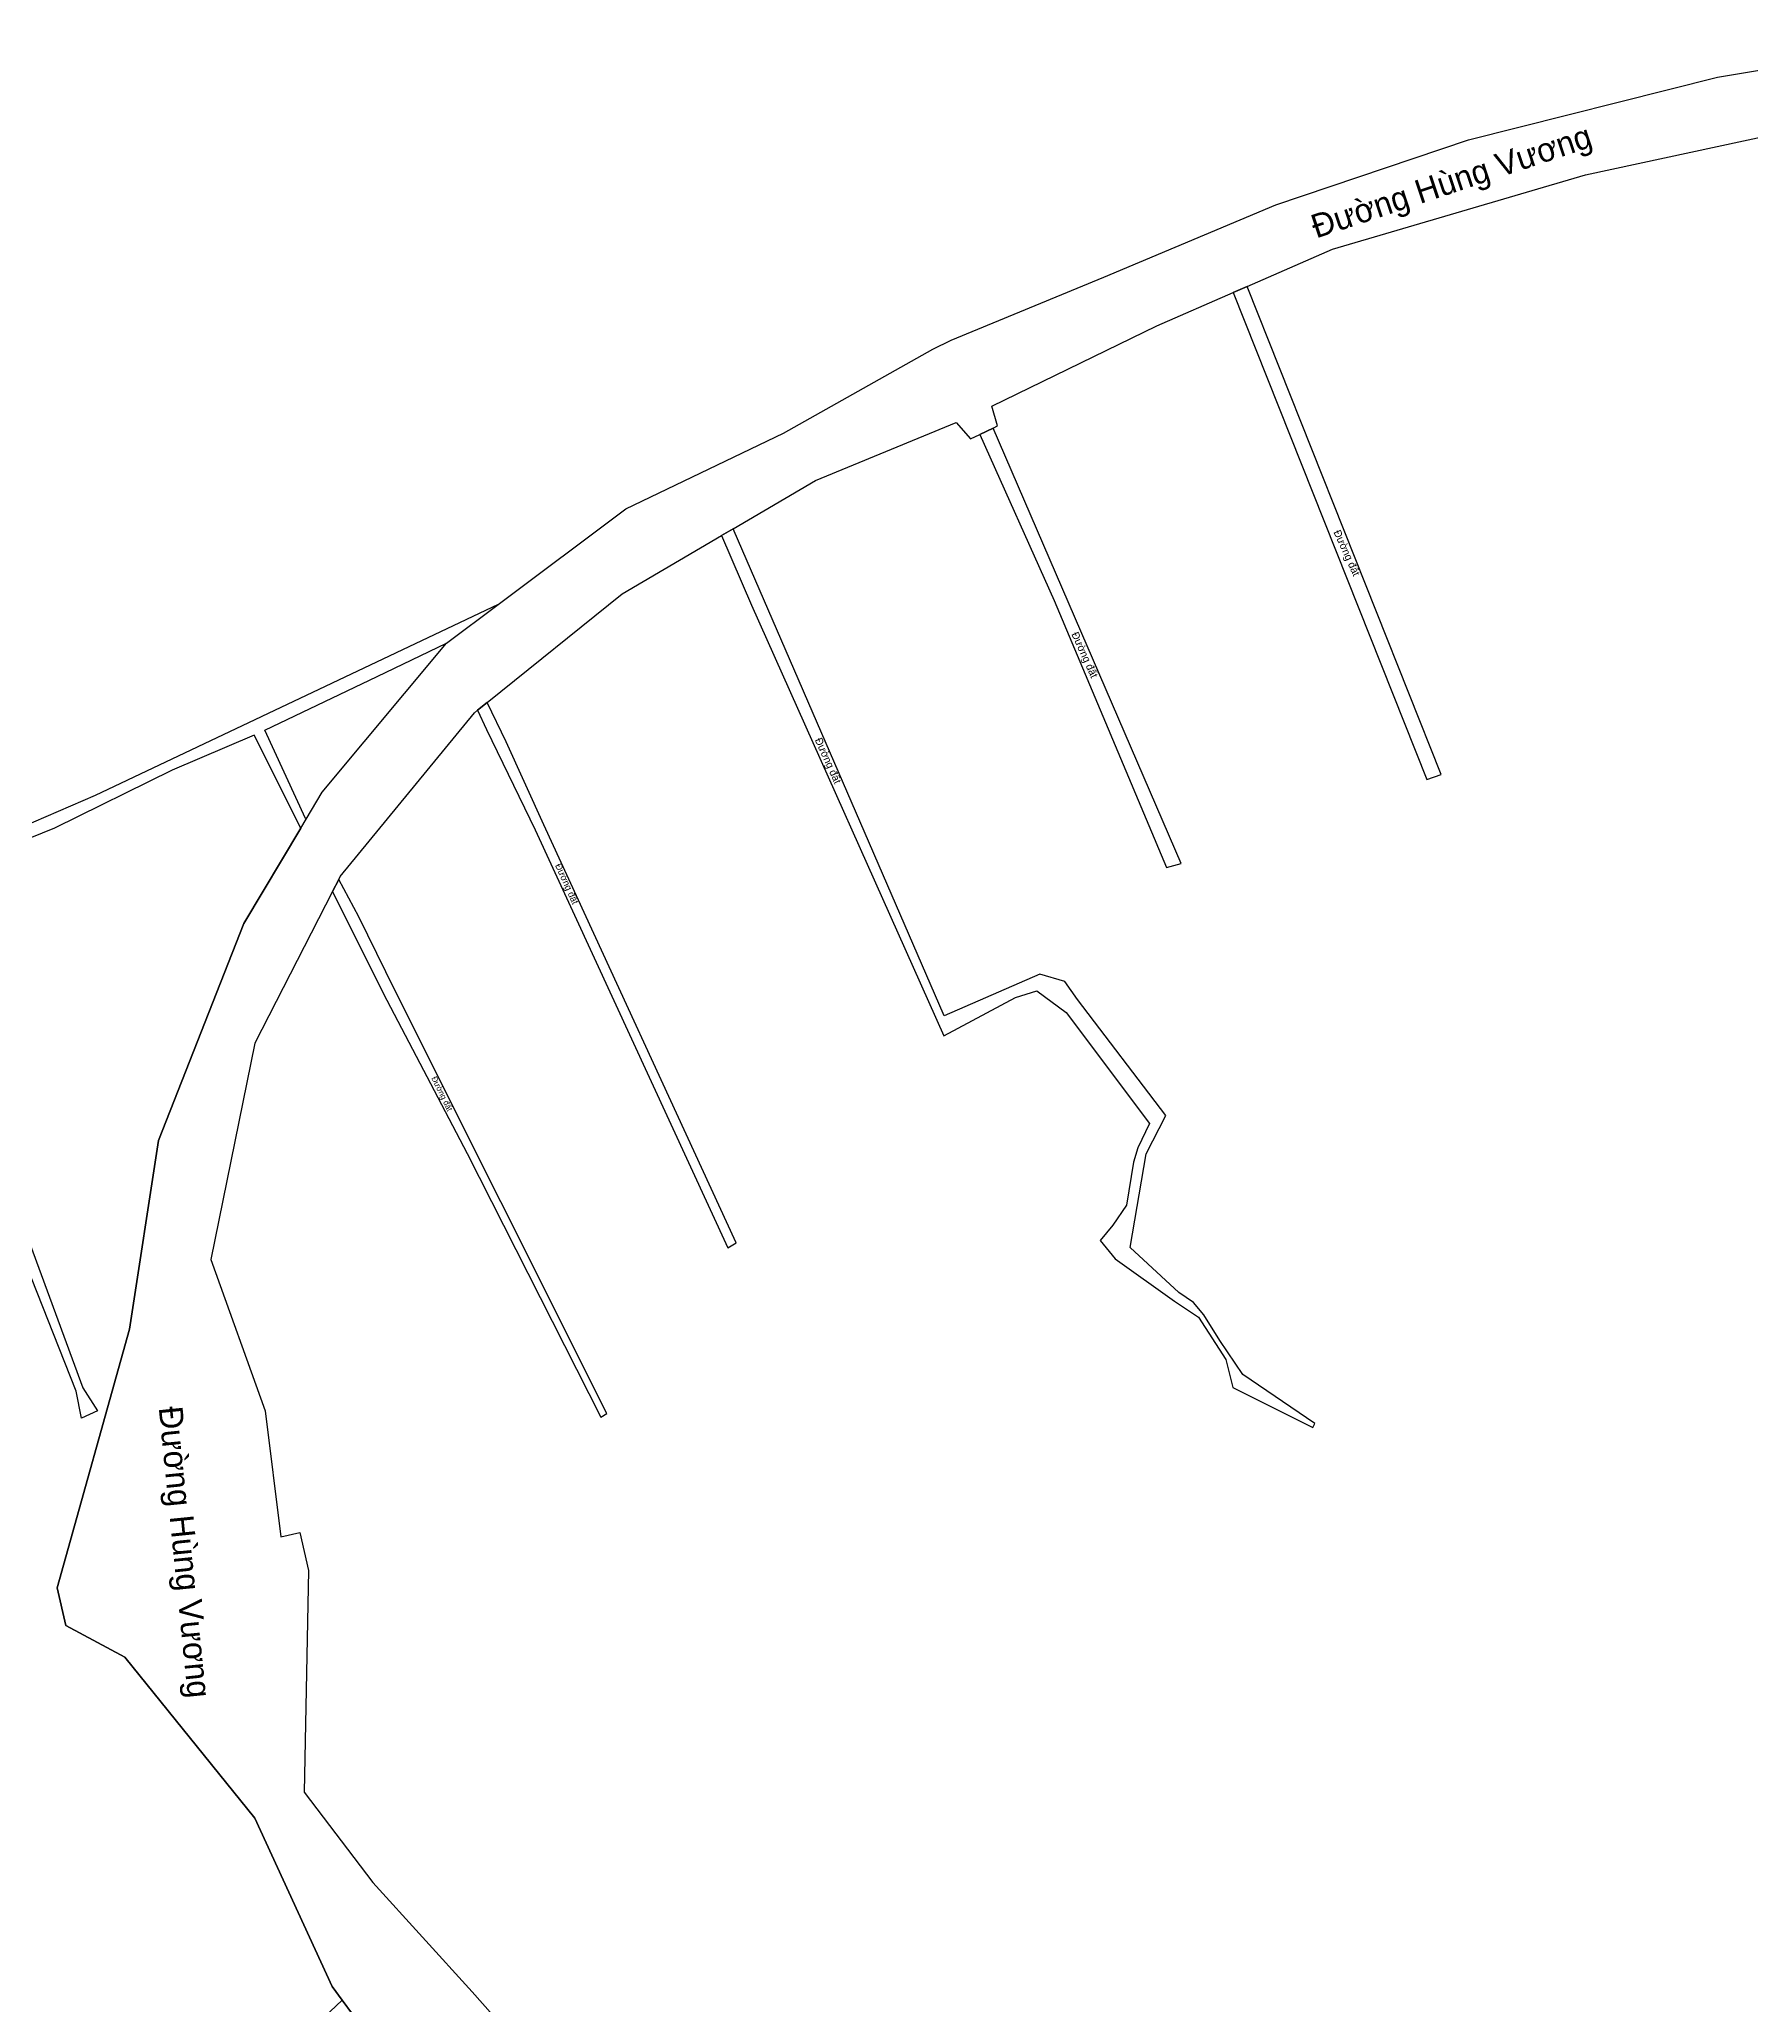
# Model space of a CAD drawing. Extents: x 548434 to 553028, y 1835329 to 1842282.
# Drawn here: x 548852 to 549302, y 1841664 to 1842181 of the extents above; entities that cross this region are included whole.
import ezdxf

# ---------------------------------------------------------------- set-up
doc = ezdxf.new("R2010")
doc.units = 0
doc.layers.add('Level 30', color=7, linetype='Continuous')
doc.layers.add('Level 5', color=7, linetype='Continuous')

msp = doc.modelspace()

# ---------------------------------------------------------------- linework, layer by layer
at = {"layer": 'Level 30'}
for p, q in [((549166.0453, 1842114.4484), (549169.7, 1842116.0464)), ((549099.355, 1842077.0942), (549102.841, 1842078.7622)), ((549031.308, 1842050.4637), (549034.3962, 1842052.2744)), ((548967.1183, 1842004.4558), (548969.6402, 1842006.4891)), ((548920.5577, 1841973.4258), (548921.9556, 1841975.7748)), ((548928.9079, 1841956.7056), (548930.5477, 1841959.8979)), ((548931.4389, 1841664.8667), (548934.1616, 1841661.127))]:
    msp.add_line(p, q, dxfattribs=at)
for points in [[(548931.4389, 1841664.8667), (548928.83, 1841668.45), (548908.47, 1841712.77), (548874.21, 1841755.16), (548858.73, 1841763.49), (548856.48, 1841773.43), (548875.48, 1841841.54), (548883.12, 1841891.22), (548905.61, 1841948.31), (548920.5577, 1841973.4258), (548921.9556, 1841975.7748), (548926.22, 1841982.94), (548958.89, 1842022.14), (548972.4999, 1842032.3352), (549006.12, 1842057.52), (549047.62, 1842077.42), (549086.95, 1842099.56), (549091.77, 1842101.88), (549131.92, 1842118.46), (549177.27, 1842137.54), (549227.99, 1842154.68), (549293.49, 1842171.14), (549353.33, 1842181.12)], [(549169.7, 1842116.0464), (549192.19, 1842125.88), (549258.72, 1842145.46), (549314.2113, 1842157.3551)], [(549102.841, 1842078.7622), (549103.9983, 1842079.3159), (549102.49, 1842084.57), (549145.9, 1842105.64), (549166.0453, 1842114.4484)], [(549166.0453, 1842114.4484), (549216.99, 1841986.26), (549220.76, 1841987.59), (549169.7, 1842116.0464)], [(549034.3962, 1842052.2744), (549056.1, 1842065), (549093.13, 1842080.24), (549096.88, 1842075.91), (549099.355, 1842077.0942)], [(549099.355, 1842077.0942), (549118.9, 1842033.33), (549148.42, 1841963.07), (549152.28, 1841964.1), (549102.841, 1842078.7622)], [(548969.6402, 1842006.4891), (549005.19, 1842035.15), (549031.308, 1842050.4637)], [(549031.308, 1842050.4637), (549039.2, 1842032.14), (549089.85, 1841918.72), (549108.69, 1841928.82), (549114.36, 1841930.58), (549122.03, 1841924.91), (549143.96, 1841895.69), (549140.925, 1841889.249), (549139.75, 1841885.47), (549137.95, 1841874.17), (549134.31, 1841868.86), (549130.99, 1841864.82), (549134.9, 1841860.05), (549150.53, 1841848.89), (549156.88, 1841844.7), (549164.03, 1841833.54), (549165.88, 1841826.18), (549186.97, 1841815.59), (549187.52, 1841816.68), (549168.54, 1841829.61), (549162.52, 1841838.51), (549158.26, 1841845.25), (549155.56, 1841848.57), (549151.73, 1841851.14), (549138.85, 1841862.99), (549143.07, 1841887.66), (549148.25, 1841897.76), (549125.01, 1841928.29), (549121.716, 1841933.065), (549115.148, 1841934.97), (549089.92, 1841924.04), (549034.3962, 1842052.2744)], [(548958.89, 1842022.14), (548972.4999, 1842032.3352), (548866.43, 1841982.02), (548820.9, 1841962.32), (548790.1, 1841946.76), (548754.64, 1841928.36), (548742.21, 1841920.44), (548686.55, 1841909.92), (548664.62, 1841905.31), (548646.68, 1841900.49), (548631.24, 1841894.26), (548623.61, 1841888.88), (548584.6, 1841853.06), (548576.62, 1841841.91), (548566.85, 1841823.97), (548563.35, 1841812.32), (548541.83, 1841762.76), (548517.68, 1841699.06), (548511.79, 1841686.29), (548499.52, 1841663.25)], [(548921.9556, 1841975.7748), (548921.85, 1841975.97), (548911.07, 1841999.21), (548940.68, 1842013.31), (548958.89, 1842022.14)], [(548921.9556, 1841975.7748), (548926.22, 1841982.94), (548958.89, 1842022.14)], [(548930.5477, 1841959.8979), (548930.97, 1841960.72), (548966.28, 1842003.78), (548967.1183, 1842004.4558)], [(548967.1183, 1842004.4558), (548969.48, 1841999.38), (548982.23, 1841972.95), (549032.95, 1841862.92), (549035.18, 1841864.21), (548984.54, 1841974.34), (548974.6, 1841996.19), (548969.6402, 1842006.4891)], [(548920.5577, 1841973.4258), (548908.32, 1841997.93), (548886.68, 1841988.65), (548855.72, 1841973.39), (548831, 1841963.4)], [(548920.5577, 1841973.4258), (548905.61, 1841948.31), (548883.12, 1841891.22), (548875.48, 1841841.54), (548856.48, 1841773.43), (548858.73, 1841763.49), (548874.21, 1841755.16), (548908.47, 1841712.77), (548928.83, 1841668.45), (548931.4389, 1841664.8667)], [(548928.9079, 1841956.7056), (548942.26, 1841929.97), (548964.4, 1841887.78), (548999.56, 1841818.37), (549001.14, 1841819.33), (548945.3, 1841930.73), (548935.85, 1841950.1), (548930.5477, 1841959.8979)], [(548928.9079, 1841956.7056), (548908.43, 1841916.84), (548896.91, 1841859.88), (548911.19, 1841820), (548915.34, 1841786.81), (548920.33, 1841787.95), (548922.59, 1841778.01), (548921.48, 1841719.64), (548939.51, 1841695.81), (548965.71, 1841667.06), (548995.62, 1841633.22), (549016.37, 1841604.45), (549065.87, 1841527.65), (549094.23, 1841487.71), (549118.19, 1841455.78), (549184.2718, 1841365.2475)], [(548849.38, 1841863.56), (548863.2, 1841826.05), (548867.02, 1841819.97), (548862.86, 1841818.04), (548861.42, 1841825.15), (548846.73, 1841862.48)], [(548909.68, 1841644.34), (548931.4389, 1841664.8667)], [(549373.5, 1841076.01), (549335.81, 1841128.05), (549306.26, 1841170.81), (549290.2562, 1841193.3895), (549287.0119, 1841197.9668), (549270.97, 1841220.6), (549234.48, 1841268.48), (549234.5, 1841268.49), (549212.36, 1841301.58), (549188.96, 1841333.97), (549170.1582, 1841357.8449), (549167.1353, 1841361.6834), (549162.09, 1841368.09), (549135.01, 1841405.98), (549105.64, 1841446.41), (549081.37, 1841478.16), (549051.4123, 1841515.6521), (549046.7111, 1841521.5357), (549046.38, 1841521.95), (549006.75, 1841568.1), (548970.73, 1841610.9), (548934.1616, 1841661.127), (548931.4389, 1841664.8667)]]:
    msp.add_lwpolyline(points, dxfattribs=at)
for points in [[(549220.76, 1841987.59), (549169.7, 1842116.0464), (549166.0453, 1842114.4484), (549216.99, 1841986.26)], [(549152.28, 1841964.1), (549102.841, 1842078.7622), (549099.355, 1842077.0942), (549118.9, 1842033.33), (549148.42, 1841963.07)], [(549089.92, 1841924.04), (549034.3962, 1842052.2744), (549031.308, 1842050.4637), (549039.2, 1842032.14), (549089.85, 1841918.72), (549108.69, 1841928.82), (549114.36, 1841930.58), (549122.03, 1841924.91), (549143.96, 1841895.69), (549140.925, 1841889.249), (549139.75, 1841885.47), (549137.95, 1841874.17), (549134.31, 1841868.86), (549130.99, 1841864.82), (549134.9, 1841860.05), (549150.53, 1841848.89), (549156.88, 1841844.7), (549164.03, 1841833.54), (549165.88, 1841826.18), (549186.97, 1841815.59), (549187.52, 1841816.68), (549168.54, 1841829.61), (549162.52, 1841838.51), (549158.26, 1841845.25), (549155.56, 1841848.57), (549151.73, 1841851.14), (549138.85, 1841862.99), (549143.07, 1841887.66), (549148.25, 1841897.76), (549125.01, 1841928.29), (549121.716, 1841933.065), (549115.148, 1841934.97)], [(548974.6, 1841996.19), (548969.6402, 1842006.4891), (548967.1183, 1842004.4558), (548969.48, 1841999.38), (548982.23, 1841972.95), (549032.95, 1841862.92), (549035.18, 1841864.21), (548984.54, 1841974.34)], [(548935.85, 1841950.1), (548930.5477, 1841959.8979), (548928.9079, 1841956.7056), (548942.26, 1841929.97), (548964.4, 1841887.78), (548999.56, 1841818.37), (549001.14, 1841819.33), (548945.3, 1841930.73)]]:
    msp.add_lwpolyline(points, close=True, dxfattribs=at)

# ---------------------------------------------------------------- texts
at = {"layer": 'Level 5'}
for s, height, rotation, p in [('Đường Hùng Vương', 6.258288, 18.409447, (549187.863, 1842128.654)), ('Đường đất', 1.99997, 294.19005, (549192.375, 1842051.374)), ('Đường đất', 1.99997, 294.19005, (549123.37, 1842024.525)), ('Đường đất', 1.99997, 294.19005, (549055.834, 1841996.664)), ('Đường đất', 1.77372, 294.19005, (548987.455, 1841963.639)), ('Đường đất', 1.53205, 296.023717, (548954.892, 1841907.616)), ('Đường Hùng Vương', 6.258288, 275.739508, (548883.157, 1841820.862))]:
    msp.add_text(s, height=height, rotation=rotation, dxfattribs=at).set_placement(p)

doc.saveas('drawing.dxf')
